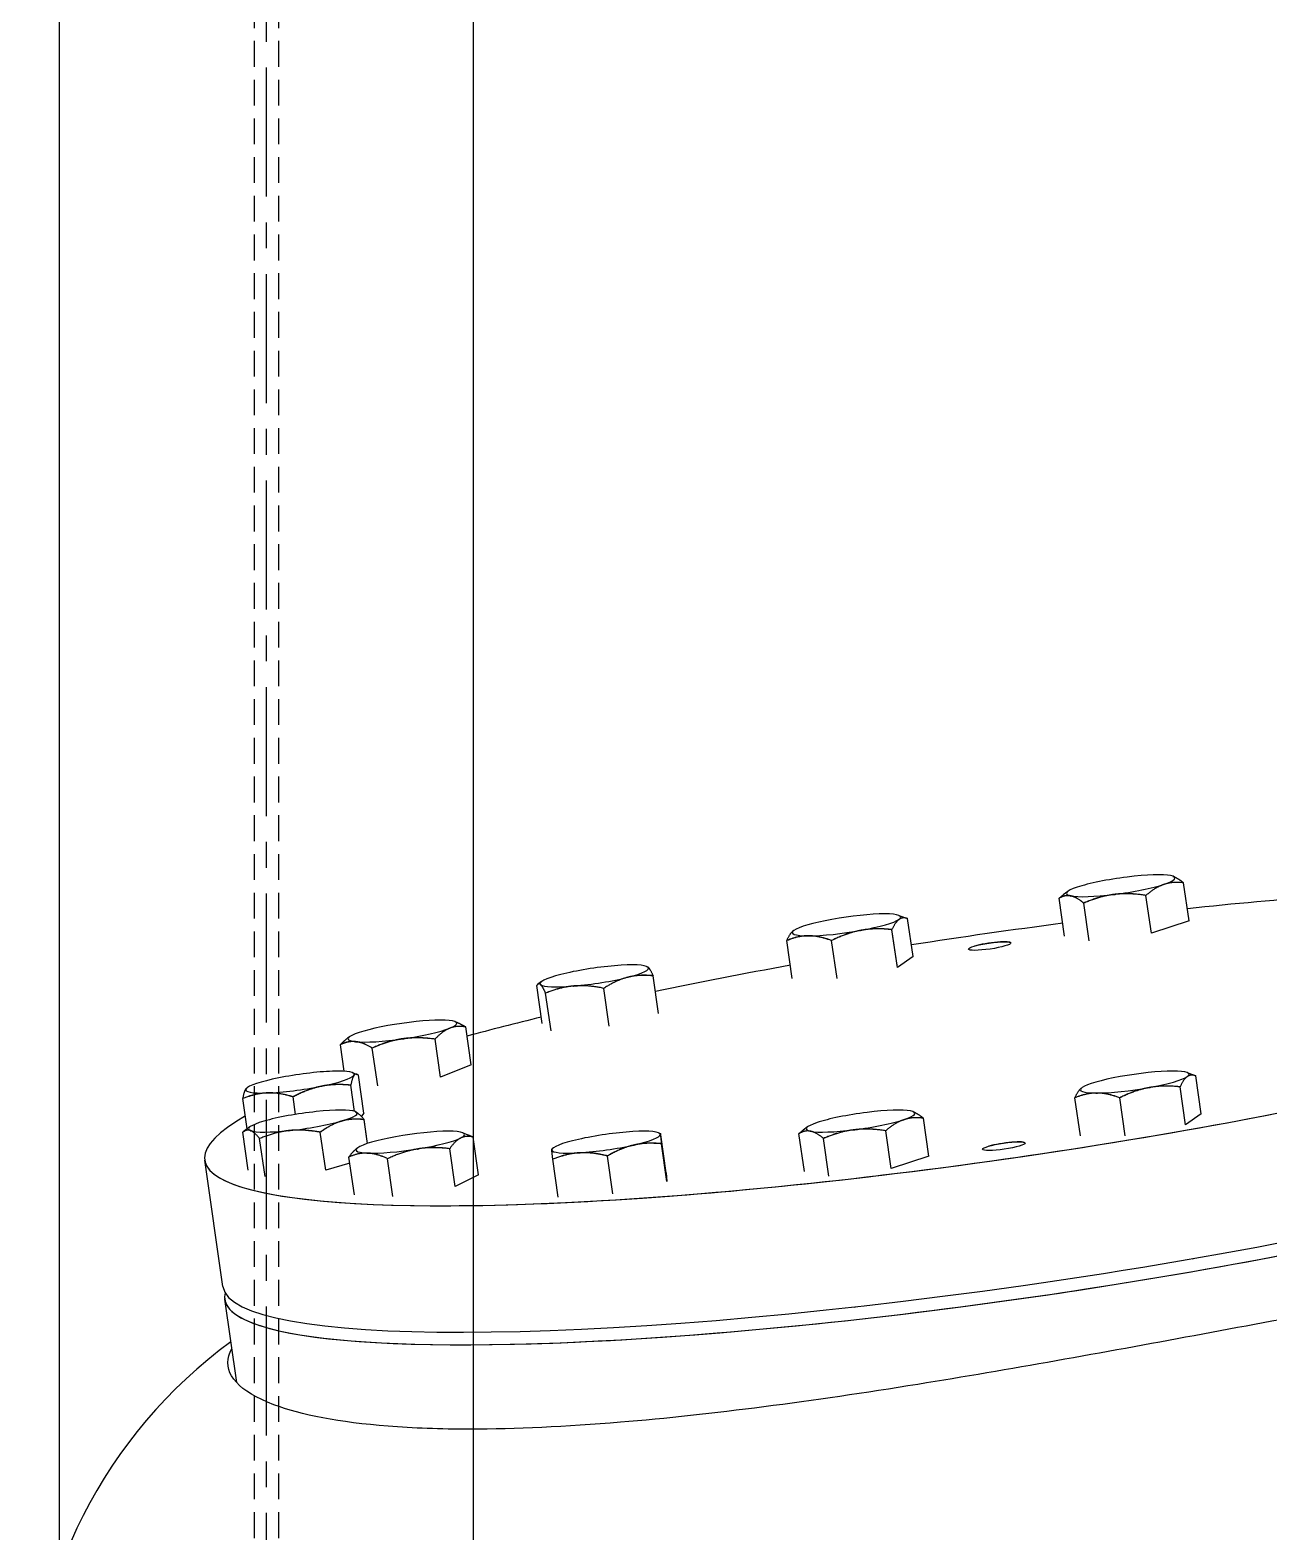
# Model space of a CAD drawing. Header units: inches. Extents: x -883 to 808, y -248 to 1051.
# Drawn here: x -277.45 to -265.45, y 944.84 to 959.38 of the extents above; entities that cross this region are included whole.
import ezdxf

# ---------------------------------------------------------------- set-up
doc = ezdxf.new("R2010")
doc.units = ezdxf.units.IN
doc.header["$MEASUREMENT"] = 0
doc.linetypes.add('CENTER', pattern=[2, 1.25, -0.25, 0.25, -0.25])
doc.linetypes.add('HIDDEN', pattern=[0.375, 0.25, -0.125])
doc.layers.get('0').update_dxf_attribs({"linetype": 'CONTINUOUS'})
doc.layers.add('EQUIPMENT - COMPRESSORS', color=41, linetype='CONTINUOUS')
doc.layers.add('STRUCTUAL', color=8, linetype='CONTINUOUS')

# ---------------------------------------------------------------- blocks, each defined once
blk = doc.blocks.new('A$Cb802d3fd')
for p, q in [((4.198, 24.091), (4.23, 24.175)), ((4.597, 24.228), (4.23, 24.175)), ((4.597, 24.228), (4.703, 24.077)), ((2.727, 24.111), (2.36, 24.058)), ((2.727, 24.111), (2.849, 23.746)), ((4.703, 24.077), (4.336, 24.024)), ((4.703, 24.077), (4.337, 24.024)), ((4.703, 24.077), (4.337, 24.024)), ((4.703, 24.077), (4.703, 24.077)), ((6, 24.145), (6.006, 24.146)), ((2.297, 23.955), (2.299, 23.96)), ((2.849, 23.746), (2.482, 23.693)), ((2.849, 23.746), (2.482, 23.693)), ((2.849, 23.746), (2.482, 23.693)), ((2.849, 23.746), (2.849, 23.746)), ((4.442, 23.439), (4.442, 23.439)), ((4.809, 23.492), (4.443, 23.439)), ((4.809, 23.492), (4.443, 23.439)), ((2.923, 23.143), (2.557, 23.09)), ((2.923, 23.143), (2.557, 23.09)), ((2.557, 23.09), (2.556, 23.09)), ((4.345, 23.071), (4.345, 23.071)), ((4.442, 23.005), (4.442, 23.005)), ((4.809, 23.058), (4.443, 23.005)), ((4.809, 23.058), (4.443, 23.005)), ((2.443, 22.936), (2.477, 22.892)), ((2.51, 22.852), (2.509, 22.852)), ((2.876, 22.905), (2.51, 22.852)), ((2.876, 22.905), (2.51, 22.852)), ((5.007, 21.59), (4.64, 21.538)), ((5.007, 21.59), (5.128, 21.226)), ((3.074, 21.437), (2.707, 21.384)), ((3.074, 21.437), (3.18, 21.286)), ((4.576, 21.435), (4.578, 21.44)), ((2.675, 21.3), (2.707, 21.384)), ((3.18, 21.286), (2.813, 21.233)), ((3.18, 21.286), (2.814, 21.233)), ((3.18, 21.286), (2.814, 21.233)), ((3.18, 21.286), (3.18, 21.286)), ((5.128, 21.226), (4.761, 21.173)), ((5.128, 21.226), (4.762, 21.173)), ((5.128, 21.226), (4.762, 21.173)), ((5.128, 21.226), (5.128, 21.226)), ((6.467, 20.871), (6.473, 20.872)), ((6.467, 20.871), (6.473, 20.872)), ((3.286, 20.701), (2.92, 20.648)), ((3.286, 20.701), (2.92, 20.648)), ((2.919, 20.648), (2.919, 20.648)), ((5.202, 20.623), (4.836, 20.57)), ((5.202, 20.623), (4.836, 20.57)), ((4.836, 20.57), (4.836, 20.57)), ((4.723, 20.416), (4.756, 20.372)), ((5.156, 20.385), (4.789, 20.332)), ((5.156, 20.385), (4.789, 20.332)), ((2.822, 20.28), (2.822, 20.28)), ((3.286, 20.267), (2.92, 20.214)), ((3.286, 20.267), (2.92, 20.214)), ((4.789, 20.332), (4.789, 20.332)), ((2.919, 20.214), (2.919, 20.214)), ((3.627, 18.972), (3.26, 18.92)), ((3.627, 18.972), (3.261, 18.92)), ((3.627, 18.972), (3.261, 18.92)), ((3.261, 18.92), (3.261, 18.92)), ((3.261, 18.92), (3.261, 18.92)), ((3.627, 18.972), (3.627, 18.972)), ((4.781, 18.971), (4.788, 18.99)), ((5.168, 19.047), (4.801, 18.994)), ((5.254, 19.053), (4.887, 19)), ((5.254, 19.053), (4.888, 19)), ((5.254, 19.053), (4.888, 19)), ((4.888, 19), (4.888, 19)), ((4.888, 19), (4.888, 19)), ((5.168, 19.047), (5.254, 19.053)), ((5.254, 19.053), (5.254, 19.053)), ((3.169, 18.857), (3.171, 18.861)), ((3.749, 18.494), (3.382, 18.442)), ((3.749, 18.494), (3.382, 18.442)), ((5.006, 18.477), (5.005, 18.477)), ((5.372, 18.53), (5.006, 18.477)), ((5.372, 18.53), (5.006, 18.477)), ((3.382, 18.442), (3.382, 18.442)), ((6.673, 18.408), (6.678, 18.408)), ((6.673, 18.408), (6.678, 18.408)), ((3.795, 17.931), (3.429, 17.878)), ((3.795, 17.931), (3.429, 17.878)), ((4.927, 17.952), (4.938, 17.938)), ((5.037, 17.948), (5.037, 17.948)), ((5.404, 18.001), (5.038, 17.948)), ((5.404, 18.001), (5.038, 17.948)), ((3.316, 17.837), (3.342, 17.803)), ((3.342, 17.803), (3.342, 17.803)), ((3.342, 17.803), (3.342, 17.803)), ((3.354, 17.793), (3.354, 17.793)), ((3.721, 17.846), (3.355, 17.793)), ((3.721, 17.846), (3.355, 17.793)), ((3.429, 17.878), (3.428, 17.878)), ((5.189, 17.228), (4.822, 17.176)), ((5.189, 17.228), (5.302, 17.002)), ((4.122, 17.158), (3.756, 17.105)), ((4.122, 17.158), (4.241, 16.859)), ((4.781, 17.075), (4.798, 17.12)), ((3.704, 16.998), (3.711, 17.018)), ((5.302, 17.002), (4.935, 16.949)), ((5.302, 17.002), (4.935, 16.949)), ((5.302, 17.002), (4.935, 16.949)), ((5.302, 17.002), (5.302, 17.002)), ((4.241, 16.859), (3.874, 16.807)), ((4.241, 16.859), (3.874, 16.807)), ((4.241, 16.859), (3.874, 16.807)), ((4.241, 16.859), (4.241, 16.859)), ((5.399, 16.4), (5.032, 16.348)), ((5.399, 16.4), (5.032, 16.348)), ((5.032, 16.348), (5.032, 16.348)), ((3.961, 16.199), (3.96, 16.199)), ((4.327, 16.252), (3.961, 16.199)), ((4.327, 16.252), (3.961, 16.199)), ((4.884, 16.154), (4.653, 16.121)), ((4.884, 16.154), (4.654, 16.121)), ((4.884, 16.154), (4.654, 16.121)), ((4.198, 16.006), (4.215, 16.051)), ((4.59, 16.118), (4.223, 16.065)), ((4.574, 16.028), (4.32, 15.992)), ((4.574, 16.028), (4.321, 15.992)), ((4.574, 16.028), (4.321, 15.992)), ((4.576, 16.033), (4.576, 16.033)), ((4.59, 16.118), (4.621, 16.094)), ((4.927, 16.055), (4.932, 16.05)), ((5.383, 16.026), (5.016, 15.973)), ((5.383, 16.026), (5.016, 15.973)), ((3.851, 15.979), (3.865, 15.959)), ((3.929, 15.89), (3.928, 15.89)), ((4.185, 15.927), (3.929, 15.89)), ((4.185, 15.927), (3.929, 15.89)), ((5.016, 15.973), (5.016, 15.973)), ((5.075, 15.981), (5.142, 15.749)), ((5.142, 15.749), (4.775, 15.696)), ((5.142, 15.749), (4.776, 15.696)), ((5.142, 15.749), (4.776, 15.696)), ((4.434, 15.433), (4.433, 15.433)), ((4.603, 15.457), (4.434, 15.433)), ((4.603, 15.457), (4.434, 15.433)), ((5.203, 15.161), (4.837, 15.108)), ((5.203, 15.161), (4.837, 15.108)), ((4.345, 14.987), (4.347, 14.985)), ((4.742, 14.989), (4.45, 14.947)), ((4.742, 14.989), (4.45, 14.947)), ((4.723, 15.014), (4.773, 14.949)), ((5.142, 14.998), (4.776, 14.945)), ((5.142, 14.998), (4.776, 14.945)), ((4.837, 15.108), (4.837, 15.108)), ((4.45, 14.948), (4.449, 14.947)), ((4.773, 14.949), (4.773, 14.949)), ((4.773, 14.949), (4.773, 14.949)), ((4.776, 14.945), (4.775, 14.945)), ((7.201, 14.887), (6.393, 14.77)), ((7.201, 14.887), (6.393, 14.77)), ((6.27, 14.753), (5.046, 14.577)), ((6.27, 14.753), (5.046, 14.577)), ((6.393, 14.771), (6.392, 14.77)), ((5.046, 14.577), (5.045, 14.577))]:
    blk.add_line(p, q)
blk.add_arc((10.635, 17.628), 4.743, 216.1492, 270)
for centre, major_axis, start_param, end_param in [((3.942, 22.248), (-1.104, 7.671), 2.798421, 6.607072), ((5.289, 22.441), (-1.104, 7.671), 3.085236, 6.339704), ((5.167, 22.424), (1.104, -7.671), 0, 3.121541), ((5.167, 22.424), (1.104, -7.671), 0, 3.121541), ((5.289, 22.441), (1.104, -7.671), 6.262681, 8.629247), ((5.289, 22.441), (1.104, -7.671), 6.262681, 8.629247), ((3.942, 22.248), (1.104, -7.671), 6.262681, 8.629247), ((3.942, 22.248), (1.104, -7.671), 6.262681, 8.629247), ((3.942, 22.248), (-1.104, 7.671), 1.124816, 1.307522), ((2.388, 23.448), (-0.076, 0.526), 5.618548, 6.665745), ((4.29, 23.584), (-0.076, 0.526), 6.011247, 7.058444), ((4.29, 23.584), (-0.076, 0.526), 4.964049, 6.011247), ((2.388, 23.448), (-0.076, 0.526), 0.38256, 1.429758), ((2.388, 23.448), (-0.076, 0.526), 4.57135, 5.618548), ((4.29, 23.584), (0.076, -0.526), 3.916852, 4.964049), ((4.29, 23.584), (-0.076, 0.526), 4.964049, 4.977748), ((4.29, 23.584), (-0.076, 0.526), 4.964049, 4.977748), ((4.29, 23.584), (-0.076, 0.526), 3.916852, 4.964049), ((4.29, 23.584), (-0.076, 0.526), 4.950351, 4.964049), ((4.29, 23.584), (-0.076, 0.526), 4.950351, 4.964049), ((2.388, 23.448), (0.076, -0.526), 4.57135, 5.618548), ((4.29, 23.584), (0.076, -0.526), 4.964049, 6.011247), ((2.389, 23.448), (-0.076, 0.526), 4.57135, 4.588605), ((2.389, 23.448), (-0.076, 0.526), 4.57135, 4.588605), ((2.388, 23.448), (0.076, -0.526), 0.38256, 1.429758), ((2.389, 23.448), (-0.076, 0.526), 4.554095, 4.57135), ((2.389, 23.448), (-0.076, 0.526), 4.554095, 4.57135), ((4.29, 23.584), (0.076, -0.526), 6.011247, 7.058444), ((4.29, 23.584), (-0.076, 0.526), 3.916852, 3.936224), ((4.29, 23.584), (-0.076, 0.526), 3.916852, 3.936224), ((4.29, 23.584), (-0.076, 0.526), 3.897479, 3.916852), ((4.29, 23.584), (-0.076, 0.526), 3.897479, 3.916852), ((2.388, 23.448), (0.076, -0.526), 5.618548, 6.665745), ((2.389, 23.448), (0.076, -0.526), 0.363939, 0.38256), ((2.389, 23.448), (0.076, -0.526), 0.363939, 0.38256), ((2.389, 23.448), (0.076, -0.526), 0.38256, 0.401181), ((2.389, 23.448), (0.076, -0.526), 0.38256, 0.401181), ((3.942, 22.248), (-1.104, 7.671), 1.46711, 1.658483), ((4.911, 22.317), (-0.03, 0.206), 6.271328, 8.629002), ((4.911, 22.317), (-0.03, 0.206), 6.271328, 8.629002), ((2.973, 22.179), (-0.03, 0.206), 6.271328, 8.629002), ((2.973, 22.179), (-0.03, 0.206), 6.271328, 8.629002), ((4.668, 20.928), (-0.076, 0.526), 0.38256, 1.429758), ((4.668, 20.928), (-0.076, 0.526), 5.618548, 6.665745), ((2.767, 20.793), (-0.076, 0.526), 6.011247, 7.058444), ((2.767, 20.793), (-0.076, 0.526), 4.964049, 6.011247), ((4.668, 20.928), (-0.076, 0.526), 4.57135, 5.618548), ((2.767, 20.793), (0.076, -0.526), 3.916852, 4.964049), ((4.668, 20.928), (0.076, -0.526), 4.57135, 5.618548), ((2.767, 20.793), (-0.076, 0.526), 4.964049, 4.977748), ((2.767, 20.793), (-0.076, 0.526), 4.964049, 4.977748), ((2.767, 20.793), (-0.076, 0.526), 3.916852, 4.964049), ((2.767, 20.793), (-0.076, 0.526), 4.950351, 4.964049), ((2.767, 20.793), (-0.076, 0.526), 4.950351, 4.964049), ((4.668, 20.928), (-0.076, 0.526), 4.57135, 4.588605), ((4.668, 20.928), (-0.076, 0.526), 4.57135, 4.588605), ((4.668, 20.928), (0.076, -0.526), 0.38256, 1.429758), ((4.668, 20.928), (-0.076, 0.526), 4.554095, 4.57135), ((4.668, 20.928), (-0.076, 0.526), 4.554095, 4.57135), ((2.767, 20.793), (0.076, -0.526), 4.964049, 6.011247), ((2.767, 20.793), (0.076, -0.526), 6.011247, 7.058444), ((2.767, 20.793), (-0.076, 0.526), 3.916852, 3.936224), ((2.767, 20.793), (-0.076, 0.526), 3.916852, 3.936224), ((2.767, 20.793), (-0.076, 0.526), 3.897479, 3.916852), ((2.767, 20.793), (-0.076, 0.526), 3.897479, 3.916852), ((4.668, 20.928), (0.076, -0.526), 5.618548, 6.665745), ((4.668, 20.928), (0.076, -0.526), 0.363939, 0.38256), ((4.668, 20.928), (0.076, -0.526), 0.363939, 0.38256), ((4.668, 20.928), (0.076, -0.526), 0.38256, 0.401181), ((4.668, 20.928), (0.076, -0.526), 0.38256, 0.401181), ((3.942, 22.248), (-1.104, 7.671), 1.814092, 1.996019), ((4.872, 18.464), (-0.076, 0.526), 6.273046, 7.320244), ((4.872, 18.464), (-0.076, 0.526), 5.225849, 6.273046), ((3.261, 18.35), (-0.076, 0.526), 0.120761, 1.167958), ((3.261, 18.35), (-0.076, 0.526), 5.356748, 6.403946), ((3.261, 18.35), (-0.076, 0.526), 5.356748, 5.363747), ((3.261, 18.35), (-0.076, 0.526), 5.356748, 5.363747), ((3.261, 18.35), (-0.076, 0.526), 4.309551, 5.356748), ((3.261, 18.35), (-0.076, 0.526), 5.34975, 5.356748), ((3.261, 18.35), (-0.076, 0.526), 5.34975, 5.356748), ((4.872, 18.464), (0.076, -0.526), 4.178651, 5.225849), ((4.873, 18.464), (-0.076, 0.526), 5.225849, 5.235704), ((4.873, 18.464), (-0.076, 0.526), 5.225849, 5.235704), ((4.872, 18.464), (-0.076, 0.526), 4.178651, 5.225849), ((4.873, 18.464), (-0.076, 0.526), 5.215993, 5.225849), ((4.873, 18.464), (-0.076, 0.526), 5.215993, 5.225849), ((3.261, 18.35), (0.076, -0.526), 4.309551, 5.356748), ((4.872, 18.464), (0.076, -0.526), 5.225849, 6.273046), ((4.872, 18.464), (0.076, -0.526), 6.273046, 7.320244), ((4.873, 18.464), (-0.076, 0.526), 4.178651, 4.197691), ((4.873, 18.464), (-0.076, 0.526), 4.178651, 4.197691), ((4.873, 18.464), (-0.076, 0.526), 4.159612, 4.178651), ((4.873, 18.464), (-0.076, 0.526), 4.159612, 4.178651), ((3.261, 18.35), (0.076, -0.526), 0.120761, 1.167958), ((3.261, 18.35), (-0.076, 0.526), 4.309551, 4.328171), ((3.261, 18.35), (-0.076, 0.526), 4.309551, 4.328171), ((3.261, 18.35), (-0.076, 0.526), 4.29093, 4.309551), ((3.261, 18.35), (-0.076, 0.526), 4.29093, 4.309551), ((3.261, 18.35), (0.076, -0.526), 5.356748, 6.403946), ((4.873, 18.464), (0.076, -0.526), 6.261424, 6.273046), ((4.873, 18.464), (0.076, -0.526), 6.261424, 6.273046), ((4.873, 18.464), (0.076, -0.526), 6.273046, 6.28519), ((4.873, 18.464), (0.076, -0.526), 6.273046, 6.28519), ((3.261, 18.35), (0.076, -0.526), 0.103506, 0.120761), ((3.261, 18.35), (0.076, -0.526), 0.103506, 0.120761), ((3.261, 18.35), (0.076, -0.526), 0.120761, 0.138016), ((3.261, 18.35), (0.076, -0.526), 0.120761, 0.138016), ((3.942, 22.248), (-1.104, 7.671), 2.162971, 2.282877), ((3.796, 16.491), (-0.076, 0.526), 5.749447, 6.796645), ((4.872, 16.568), (-0.076, 0.526), 5.880347, 6.927545), ((4.872, 16.568), (-0.076, 0.526), 4.83315, 5.880347), ((3.796, 16.491), (0.076, -0.526), 3.655052, 4.70225), ((3.796, 16.491), (-0.076, 0.526), 4.70225, 5.749447), ((4.872, 16.568), (0.076, -0.526), 3.785952, 4.83315), ((4.873, 16.568), (-0.076, 0.526), 4.83315, 4.848265), ((4.873, 16.568), (-0.076, 0.526), 4.83315, 4.848265), ((4.872, 16.568), (-0.076, 0.526), 3.785952, 4.83315), ((4.873, 16.568), (-0.076, 0.526), 4.818035, 4.83315), ((4.873, 16.568), (-0.076, 0.526), 4.818035, 4.83315), ((3.796, 16.491), (0.076, -0.526), 4.70225, 5.749447), ((3.796, 16.491), (-0.076, 0.526), 4.70225, 4.71854), ((3.796, 16.491), (-0.076, 0.526), 4.70225, 4.71854), ((3.796, 16.491), (-0.076, 0.526), 3.655052, 4.70225), ((3.796, 16.491), (-0.076, 0.526), 4.68596, 4.70225), ((3.796, 16.491), (-0.076, 0.526), 4.68596, 4.70225), ((4.872, 16.568), (0.076, -0.526), 4.83315, 5.880347), ((4.872, 16.568), (0.076, -0.526), 5.880347, 6.927545), ((4.873, 16.568), (-0.076, 0.526), 3.785952, 3.805241), ((4.873, 16.568), (-0.076, 0.526), 3.785952, 3.805241), ((4.873, 16.568), (-0.076, 0.526), 3.766663, 3.785952), ((4.873, 16.568), (-0.076, 0.526), 3.766663, 3.785952), ((3.796, 16.491), (0.076, -0.526), 5.749447, 6.796645), ((3.796, 16.491), (-0.076, 0.526), 3.655052, 3.674092), ((3.796, 16.491), (-0.076, 0.526), 3.655052, 3.674092), ((3.796, 16.491), (-0.076, 0.526), 3.636013, 3.655052), ((3.796, 16.491), (-0.076, 0.526), 3.636013, 3.655052), ((4.29, 15.499), (-0.076, 0.526), 6.142147, 7.189344), ((4.29, 15.499), (-0.076, 0.526), 5.094949, 6.142147), ((4.668, 15.526), (-0.076, 0.526), 0.25166, 1.298858), ((4.668, 15.526), (-0.076, 0.526), 5.487648, 6.534846), ((4.668, 15.526), (-0.076, 0.526), 4.440451, 5.487648), ((4.29, 15.499), (0.076, -0.526), 4.047751, 5.094949), ((4.29, 15.499), (-0.076, 0.526), 5.094949, 5.106933), ((4.29, 15.499), (-0.076, 0.526), 5.094949, 5.106933), ((4.29, 15.499), (-0.076, 0.526), 4.047751, 5.094949), ((4.29, 15.499), (-0.076, 0.526), 5.082965, 5.094949), ((4.29, 15.499), (-0.076, 0.526), 5.082965, 5.094949), ((4.668, 15.526), (0.076, -0.526), 4.440451, 5.487648), ((4.29, 15.499), (0.076, -0.526), 5.094949, 6.142147), ((4.668, 15.526), (-0.076, 0.526), 4.440451, 4.458479), ((4.668, 15.526), (-0.076, 0.526), 4.440451, 4.458479), ((4.668, 15.526), (0.076, -0.526), 0.25166, 1.298858), ((4.668, 15.526), (-0.076, 0.526), 4.422422, 4.440451), ((4.668, 15.526), (-0.076, 0.526), 4.422422, 4.440451), ((4.29, 15.499), (0.076, -0.526), 6.142147, 7.189344), ((4.29, 15.499), (-0.076, 0.526), 4.047751, 4.067041), ((4.29, 15.499), (-0.076, 0.526), 4.047751, 4.067041), ((4.29, 15.499), (-0.076, 0.526), 4.028462, 4.047751), ((4.29, 15.499), (-0.076, 0.526), 4.028462, 4.047751), ((4.668, 15.526), (0.076, -0.526), 5.487648, 6.534846), ((4.668, 15.526), (0.076, -0.526), 0.233632, 0.25166), ((4.668, 15.526), (0.076, -0.526), 0.233632, 0.25166), ((4.668, 15.526), (0.076, -0.526), 0.25166, 0.269688), ((4.668, 15.526), (0.076, -0.526), 0.25166, 0.269688)]:
    blk.add_ellipse(centre, major_axis=major_axis, ratio=0.140974, start_param=start_param, end_param=end_param)
for centre, major_axis in [((4.911, 22.317), (0.03, -0.206)), ((2.972, 22.179), (-0.03, 0.206))]:
    blk.add_ellipse(centre, major_axis=major_axis, ratio=0.140974)
blk.add_open_spline([(6.253, 26.837), (6.261, 26.794), (6.268, 26.751), (6.415, 25.924), (6.579, 25.062), (6.91, 23.279), (7.075, 22.373), (7.381, 20.466), (7.512, 19.487), (7.629, 18.075), (7.652, 17.586), (7.652, 17.146), (7.652, 16.859), (7.642, 16.594), (7.586, 15.883), (7.514, 15.509), (7.288, 14.909), (7.12, 14.76), (6.917, 14.817), (6.894, 14.826), (6.871, 14.839)], degree=3, knots=[-27.167827, -27.167827, -27.167827, -27.167827, -26.774873, -26.774873, -19.657465, -19.657465, -12.699581, -12.699581, -4.744252, -4.744252, 0, 0, 0, 3.088736, 3.088736, 9.140618, 9.140618, 16.895067, 16.895067, 17.888571, 17.888571, 17.888571, 17.888571])
for points, weights in [([(4.23, 24.175), (4.212, 24.128), (4.237, 24.093)], [1.01001874936, 1.04314139574, 1]), ([(2.299, 23.96), (2.315, 24.004), (2.36, 24.058)], [1.01638377642, 1.0351460454, 1.01001874936]), ([(2.36, 24.058), (2.346, 23.953), (2.375, 23.869)], [1.01001874936, 1.04314139574, 1]), ([(4.237, 24.093), (4.261, 24.058), (4.336, 24.024)], [1, 1.04314139574, 1.01001874936]), ([(4.336, 24.024), (4.318, 23.861), (4.343, 23.725)], [1.01001874936, 1.04314139574, 1]), ([(4.337, 24.024), (4.318, 23.861), (4.343, 23.725)], [1.01001874936, 1.04314139574, 1]), ([(4.337, 24.024), (4.318, 23.861), (4.343, 23.725)], [1.01001874936, 1.04314139574, 1]), ([(4.337, 24.024), (4.337, 24.024), (4.337, 24.024)], [1.01002997686, 1.0100243642, 1.01001874936]), ([(4.337, 24.024), (4.337, 24.024), (4.337, 24.024)], [1.01002997686, 1.0100243642, 1.01001874936]), ([(2.375, 23.869), (2.403, 23.784), (2.482, 23.693)], [1, 1.04314139574, 1.01001874936]), ([(4.343, 23.725), (4.367, 23.589), (4.442, 23.439)], [1, 1.04314139574, 1.01001874936]), ([(4.343, 23.725), (4.368, 23.589), (4.443, 23.439)], [1, 1.04314139574, 1.01001874936]), ([(4.343, 23.725), (4.368, 23.589), (4.443, 23.439)], [1, 1.04314139574, 1.01001874936]), ([(2.482, 23.693), (2.455, 23.525), (2.472, 23.385)], [1.01001874936, 1.04314139574, 1]), ([(2.482, 23.693), (2.456, 23.525), (2.473, 23.385)], [1.01001874936, 1.04314139574, 1]), ([(2.482, 23.693), (2.456, 23.525), (2.473, 23.385)], [1.01001874936, 1.04314139574, 1]), ([(2.482, 23.693), (2.482, 23.693), (2.482, 23.693)], [1.01003656237, 1.01002765862, 1.01001874936]), ([(2.482, 23.693), (2.482, 23.693), (2.482, 23.693)], [1.01003656237, 1.01002765862, 1.01001874936]), ([(4.442, 23.439), (4.396, 23.316), (4.396, 23.216)], [1.01001874936, 1.04314139574, 1]), ([(4.443, 23.439), (4.396, 23.316), (4.396, 23.216)], [1.01001874936, 1.04314139574, 1]), ([(4.443, 23.439), (4.396, 23.316), (4.396, 23.216)], [1.01001874936, 1.04314139574, 1]), ([(2.472, 23.385), (2.49, 23.245), (2.556, 23.09)], [1, 1.04314139574, 1.01001874936]), ([(2.473, 23.385), (2.49, 23.245), (2.557, 23.09)], [1, 1.04314139574, 1.01001874936]), ([(2.473, 23.385), (2.49, 23.245), (2.557, 23.09)], [1, 1.04314139574, 1.01001874936]), ([(4.396, 23.216), (4.396, 23.115), (4.442, 23.005)], [1, 1.04314139574, 1.01001874936]), ([(4.396, 23.216), (4.396, 23.115), (4.443, 23.005)], [1, 1.04314139574, 1.01001874936]), ([(4.396, 23.216), (4.396, 23.115), (4.443, 23.005)], [1, 1.04314139574, 1.01001874936]), ([(2.556, 23.09), (2.497, 23.02), (2.486, 22.964)], [1.01001874936, 1.04314139574, 1]), ([(2.557, 23.09), (2.498, 23.02), (2.487, 22.964)], [1.01001874936, 1.04314139574, 1]), ([(2.557, 23.09), (2.498, 23.02), (2.487, 22.964)], [1.01001874936, 1.04314139574, 1]), ([(4.442, 23.005), (4.37, 23.038), (4.345, 23.071)], [1.01001874936, 1.04179224657, 1.00338793535]), ([(4.443, 23.005), (4.442, 23.005), (4.442, 23.005)], [1.01001874936, 1.01004461261, 1.01007042937]), ([(4.443, 23.005), (4.442, 23.005), (4.442, 23.005)], [1.01001874936, 1.01004461261, 1.01007042937]), ([(2.509, 22.852), (2.492, 22.873), (2.477, 22.892)], [1.01001874936, 1.01732670679, 1.02092220423]), ([(2.486, 22.964), (2.475, 22.909), (2.509, 22.852)], [1, 1.04314139574, 1.01001874936]), ([(2.487, 22.964), (2.476, 22.909), (2.51, 22.852)], [1, 1.04314139574, 1.01001874936]), ([(2.487, 22.964), (2.476, 22.909), (2.51, 22.852)], [1, 1.04314139574, 1.01001874936]), ([(2.51, 22.852), (2.51, 22.852), (2.51, 22.852)], [1.01001874936, 1.01003001171, 1.01004126525]), ([(2.51, 22.852), (2.51, 22.852), (2.51, 22.852)], [1.01001874936, 1.01003001171, 1.01004126525]), ([(4.578, 21.44), (4.595, 21.484), (4.64, 21.538)], [1.01638377642, 1.0351460454, 1.01001874936]), ([(4.64, 21.538), (4.626, 21.433), (4.654, 21.349)], [1.01001874936, 1.04314139574, 1]), ([(2.707, 21.384), (2.689, 21.337), (2.714, 21.302)], [1.01001874936, 1.04314139574, 1]), ([(2.714, 21.302), (2.738, 21.267), (2.813, 21.233)], [1, 1.04314139574, 1.01001874936]), ([(4.654, 21.349), (4.682, 21.264), (4.761, 21.173)], [1, 1.04314139574, 1.01001874936]), ([(2.813, 21.233), (2.795, 21.07), (2.82, 20.934)], [1.01001874936, 1.04314139574, 1]), ([(2.814, 21.233), (2.795, 21.07), (2.82, 20.934)], [1.01001874936, 1.04314139574, 1]), ([(2.814, 21.233), (2.795, 21.07), (2.82, 20.934)], [1.01001874936, 1.04314139574, 1]), ([(2.814, 21.233), (2.814, 21.233), (2.814, 21.233)], [1.01002997686, 1.0100243642, 1.01001874936]), ([(2.814, 21.233), (2.814, 21.233), (2.814, 21.233)], [1.01002997686, 1.0100243642, 1.01001874936]), ([(4.761, 21.173), (4.735, 21.005), (4.752, 20.865)], [1.01001874936, 1.04314139574, 1]), ([(4.762, 21.173), (4.735, 21.005), (4.752, 20.865)], [1.01001874936, 1.04314139574, 1]), ([(4.762, 21.173), (4.735, 21.005), (4.752, 20.865)], [1.01001874936, 1.04314139574, 1]), ([(4.762, 21.173), (4.762, 21.173), (4.762, 21.173)], [1.01003656237, 1.01002765862, 1.01001874936]), ([(4.762, 21.173), (4.762, 21.173), (4.762, 21.173)], [1.01003656237, 1.01002765862, 1.01001874936]), ([(2.82, 20.934), (2.844, 20.798), (2.919, 20.648)], [1, 1.04314139574, 1.01001874936]), ([(2.82, 20.934), (2.845, 20.798), (2.92, 20.648)], [1, 1.04314139574, 1.01001874936]), ([(2.82, 20.934), (2.845, 20.798), (2.92, 20.648)], [1, 1.04314139574, 1.01001874936]), ([(4.752, 20.865), (4.769, 20.725), (4.836, 20.57)], [1, 1.04314139574, 1.01001874936]), ([(4.752, 20.865), (4.77, 20.725), (4.836, 20.57)], [1, 1.04314139574, 1.01001874936]), ([(4.752, 20.865), (4.77, 20.725), (4.836, 20.57)], [1, 1.04314139574, 1.01001874936]), ([(2.919, 20.648), (2.873, 20.525), (2.873, 20.425)], [1.01001874936, 1.04314139574, 1]), ([(2.92, 20.648), (2.873, 20.525), (2.873, 20.425)], [1.01001874936, 1.04314139574, 1]), ([(2.92, 20.648), (2.873, 20.525), (2.873, 20.425)], [1.01001874936, 1.04314139574, 1]), ([(4.836, 20.57), (4.776, 20.499), (4.766, 20.444)], [1.01001874936, 1.04314139574, 1]), ([(4.836, 20.57), (4.777, 20.499), (4.766, 20.444)], [1.01001874936, 1.04314139574, 1]), ([(4.836, 20.57), (4.777, 20.499), (4.766, 20.444)], [1.01001874936, 1.04314139574, 1]), ([(2.873, 20.425), (2.873, 20.324), (2.919, 20.214)], [1, 1.04314139574, 1.01001874936]), ([(2.873, 20.425), (2.873, 20.324), (2.92, 20.214)], [1, 1.04314139574, 1.01001874936]), ([(2.873, 20.425), (2.873, 20.324), (2.92, 20.214)], [1, 1.04314139574, 1.01001874936]), ([(4.789, 20.332), (4.771, 20.352), (4.756, 20.372)], [1.01001874936, 1.01732670679, 1.02092220423]), ([(4.766, 20.444), (4.755, 20.389), (4.789, 20.332)], [1, 1.04314139574, 1.01001874936]), ([(4.766, 20.444), (4.755, 20.389), (4.789, 20.332)], [1, 1.04314139574, 1.01001874936]), ([(4.766, 20.444), (4.755, 20.389), (4.789, 20.332)], [1, 1.04314139574, 1.01001874936]), ([(2.919, 20.214), (2.847, 20.247), (2.822, 20.28)], [1.01001874936, 1.04179224657, 1.00338793535]), ([(4.789, 20.332), (4.789, 20.332), (4.789, 20.332)], [1.01001874936, 1.01003001171, 1.01004126525]), ([(4.789, 20.332), (4.789, 20.332), (4.789, 20.332)], [1.01001874936, 1.01003001171, 1.01004126525]), ([(2.92, 20.214), (2.919, 20.214), (2.919, 20.214)], [1.01001874936, 1.01004461261, 1.01007042937]), ([(2.92, 20.214), (2.919, 20.214), (2.919, 20.214)], [1.01001874936, 1.01004461261, 1.01007042937]), ([(3.177, 18.87), (3.194, 18.89), (3.26, 18.92)], [1, 1.04314139574, 1.01001874936]), ([(3.26, 18.92), (3.246, 18.785), (3.275, 18.674)], [1.01001874936, 1.04314139574, 1]), ([(3.261, 18.92), (3.247, 18.785), (3.275, 18.674)], [1.01001874936, 1.04314139574, 1]), ([(3.261, 18.92), (3.247, 18.785), (3.275, 18.674)], [1.01001874936, 1.04314139574, 1]), ([(4.801, 18.994), (4.777, 18.989), (4.798, 18.99)], [1.01001874936, 1.04314139574, 1]), ([(4.798, 18.99), (4.818, 18.992), (4.887, 19)], [1, 1.04314139574, 1.01001874936]), ([(4.887, 19), (4.872, 18.853), (4.9, 18.732)], [1.01001874936, 1.04314139574, 1]), ([(4.888, 19), (4.873, 18.853), (4.9, 18.732)], [1.01001874936, 1.04314139574, 1]), ([(4.888, 19), (4.873, 18.853), (4.9, 18.732)], [1.01001874936, 1.04314139574, 1]), ([(3.171, 18.861), (3.173, 18.866), (3.177, 18.87)], [1.01593308792, 1.01002603473, 1]), ([(3.275, 18.674), (3.303, 18.563), (3.382, 18.442)], [1, 1.04314139574, 1.01001874936]), ([(3.275, 18.674), (3.303, 18.563), (3.382, 18.442)], [1, 1.04314139574, 1.01001874936]), ([(3.275, 18.674), (3.303, 18.563), (3.382, 18.442)], [1, 1.04314139574, 1.01001874936]), ([(4.9, 18.732), (4.927, 18.611), (5.005, 18.477)], [1, 1.04314139574, 1.01001874936]), ([(4.9, 18.732), (4.928, 18.611), (5.006, 18.477)], [1, 1.04314139574, 1.01001874936]), ([(4.9, 18.732), (4.928, 18.611), (5.006, 18.477)], [1, 1.04314139574, 1.01001874936]), ([(5.005, 18.477), (4.967, 18.329), (4.975, 18.206)], [1.01001874936, 1.04314139574, 1]), ([(5.006, 18.477), (4.968, 18.329), (4.975, 18.206)], [1.01001874936, 1.04314139574, 1]), ([(5.006, 18.477), (4.968, 18.329), (4.975, 18.206)], [1.01001874936, 1.04314139574, 1]), ([(3.382, 18.442), (3.348, 18.284), (3.359, 18.153)], [1.01001874936, 1.04314139574, 1]), ([(3.382, 18.442), (3.348, 18.284), (3.359, 18.153)], [1.01001874936, 1.04314139574, 1]), ([(3.382, 18.442), (3.348, 18.284), (3.359, 18.153)], [1.01001874936, 1.04314139574, 1]), ([(4.975, 18.206), (4.982, 18.083), (5.037, 17.948)], [1, 1.04314139574, 1.01001874936]), ([(4.975, 18.206), (4.983, 18.083), (5.038, 17.948)], [1, 1.04314139574, 1.01001874936]), ([(4.975, 18.206), (4.983, 18.083), (5.038, 17.948)], [1, 1.04314139574, 1.01001874936]), ([(3.359, 18.153), (3.369, 18.023), (3.428, 17.878)], [1, 1.04314139574, 1.01001874936]), ([(3.359, 18.153), (3.37, 18.023), (3.429, 17.878)], [1, 1.04314139574, 1.01001874936]), ([(3.359, 18.153), (3.37, 18.023), (3.429, 17.878)], [1, 1.04314139574, 1.01001874936]), ([(4.947, 17.938), (4.938, 17.938), (4.938, 17.938)], [1, 1.01888845789, 1.02315768772]), ([(4.948, 17.938), (4.943, 17.938), (4.941, 17.938)], [1, 1.01016022826, 1.01609047601]), ([(4.948, 17.938), (4.943, 17.938), (4.941, 17.938)], [1, 1.01016022851, 1.0160904763]), ([(5.037, 17.948), (4.967, 17.94), (4.947, 17.938)], [1.01001874936, 1.04314139574, 1]), ([(5.038, 17.948), (4.968, 17.94), (4.948, 17.938)], [1.01001874936, 1.04314139574, 1]), ([(5.038, 17.948), (4.968, 17.94), (4.948, 17.938)], [1.01001874936, 1.04314139574, 1]), ([(3.345, 17.829), (3.327, 17.809), (3.354, 17.793)], [1, 1.04314139574, 1.01001874936]), ([(3.345, 17.829), (3.328, 17.809), (3.355, 17.793)], [1, 1.04314139574, 1.01001874936]), ([(3.345, 17.829), (3.328, 17.809), (3.355, 17.793)], [1, 1.04314139574, 1.01001874936]), ([(3.428, 17.878), (3.362, 17.849), (3.345, 17.829)], [1.01001874936, 1.04314139574, 1]), ([(3.429, 17.878), (3.363, 17.849), (3.345, 17.829)], [1.01001874936, 1.04314139574, 1]), ([(3.429, 17.878), (3.363, 17.849), (3.345, 17.829)], [1.01001874936, 1.04314139574, 1]), ([(4.798, 17.12), (4.808, 17.147), (4.822, 17.176)], [1.02211244254, 1.01866232508, 1.01001874936]), ([(4.822, 17.176), (4.806, 17.108), (4.832, 17.055)], [1.01001874936, 1.04314139574, 1]), ([(3.711, 17.018), (3.727, 17.058), (3.756, 17.105)], [1.02391324602, 1.02706260541, 1.01001874936]), ([(3.756, 17.105), (3.741, 17.018), (3.768, 16.949)], [1.01001874936, 1.04314139574, 1]), ([(4.832, 17.055), (4.858, 17.003), (4.935, 16.949)], [1, 1.04314139574, 1.01001874936]), ([(3.768, 16.949), (3.796, 16.88), (3.874, 16.807)], [1, 1.04314139574, 1.01001874936]), ([(4.935, 16.949), (4.914, 16.781), (4.937, 16.641)], [1.01001874936, 1.04314139574, 1]), ([(4.935, 16.949), (4.915, 16.781), (4.937, 16.641)], [1.01001874936, 1.04314139574, 1]), ([(4.935, 16.949), (4.915, 16.781), (4.937, 16.641)], [1.01001874936, 1.04314139574, 1]), ([(4.935, 16.949), (4.935, 16.949), (4.935, 16.949)], [1.0100324186, 1.0100255856, 1.01001874936]), ([(4.935, 16.949), (4.935, 16.949), (4.935, 16.949)], [1.0100324186, 1.0100255856, 1.01001874936]), ([(3.874, 16.807), (3.85, 16.637), (3.87, 16.496)], [1.01001874936, 1.04314139574, 1]), ([(3.874, 16.807), (3.851, 16.637), (3.871, 16.496)], [1.01001874936, 1.04314139574, 1]), ([(3.874, 16.807), (3.851, 16.637), (3.871, 16.496)], [1.01001874936, 1.04314139574, 1]), ([(3.874, 16.807), (3.874, 16.807), (3.874, 16.807)], [1.01003462635, 1.01002669004, 1.01001874936]), ([(3.874, 16.807), (3.874, 16.807), (3.874, 16.807)], [1.01003462635, 1.01002669004, 1.01001874936]), ([(4.937, 16.641), (4.959, 16.502), (5.032, 16.348)], [1, 1.04314139574, 1.01001874936]), ([(4.937, 16.641), (4.96, 16.502), (5.032, 16.348)], [1, 1.04314139574, 1.01001874936]), ([(4.937, 16.641), (4.96, 16.502), (5.032, 16.348)], [1, 1.04314139574, 1.01001874936]), ([(3.87, 16.496), (3.89, 16.355), (3.96, 16.199)], [1, 1.04314139574, 1.01001874936]), ([(3.871, 16.496), (3.891, 16.355), (3.961, 16.199)], [1, 1.04314139574, 1.01001874936]), ([(3.871, 16.496), (3.891, 16.355), (3.961, 16.199)], [1, 1.04314139574, 1.01001874936]), ([(5.032, 16.348), (4.981, 16.24), (4.977, 16.154)], [1.01001874936, 1.04314139574, 1]), ([(5.032, 16.348), (4.982, 16.24), (4.978, 16.154)], [1.01001874936, 1.04314139574, 1]), ([(5.032, 16.348), (4.982, 16.24), (4.978, 16.154)], [1.01001874936, 1.04314139574, 1]), ([(3.96, 16.199), (3.905, 16.11), (3.898, 16.038)], [1.01001874936, 1.04314139574, 1]), ([(3.961, 16.199), (3.906, 16.11), (3.898, 16.038)], [1.01001874936, 1.04314139574, 1]), ([(3.961, 16.199), (3.906, 16.11), (3.898, 16.038)], [1.01001874936, 1.04314139574, 1]), ([(4.977, 16.154), (4.974, 16.067), (5.016, 15.973)], [1, 1.04314139574, 1.01001874936]), ([(4.978, 16.154), (4.974, 16.067), (5.016, 15.973)], [1, 1.04314139574, 1.01001874936]), ([(4.978, 16.154), (4.974, 16.067), (5.016, 15.973)], [1, 1.04314139574, 1.01001874936]), ([(3.898, 16.038), (3.89, 15.966), (3.928, 15.89)], [1, 1.04314139574, 1.01001874936]), ([(3.898, 16.038), (3.891, 15.966), (3.929, 15.89)], [1, 1.04314139574, 1.01001874936]), ([(3.898, 16.038), (3.891, 15.966), (3.929, 15.89)], [1, 1.04314139574, 1.01001874936]), ([(4.223, 16.065), (4.203, 16.039), (4.225, 16.022)], [1.01001874936, 1.04314139574, 1]), ([(4.225, 16.022), (4.248, 16.005), (4.32, 15.992)], [1, 1.04314139574, 1.01001874936]), ([(4.576, 16.033), (4.59, 16.071), (4.653, 16.121)], [1.00037687905, 1.0429961547, 1.01001874936]), ([(4.653, 16.121), (4.639, 16.001), (4.668, 15.902)], [1.01001874936, 1.04314139574, 1]), ([(4.654, 16.121), (4.64, 16.001), (4.668, 15.902)], [1.01001874936, 1.04314139574, 1]), ([(4.654, 16.121), (4.64, 16.001), (4.668, 15.902)], [1.01001874936, 1.04314139574, 1]), ([(5.016, 15.973), (4.96, 16.012), (4.932, 16.05)], [1.01001874936, 1.03391107019, 1.01812204096]), ([(3.928, 15.89), (3.891, 15.926), (3.865, 15.959)], [1.01001874936, 1.02578427846, 1.02427207033]), ([(3.929, 15.89), (3.929, 15.89), (3.929, 15.89)], [1.01001874936, 1.01003240311, 1.0100460439]), ([(3.929, 15.89), (3.929, 15.89), (3.929, 15.89)], [1.01001874936, 1.01003240311, 1.0100460439]), ([(4.32, 15.992), (4.304, 15.835), (4.33, 15.706)], [1.01001874936, 1.04314139574, 1]), ([(4.321, 15.992), (4.304, 15.835), (4.331, 15.706)], [1.01001874936, 1.04314139574, 1]), ([(4.321, 15.992), (4.304, 15.835), (4.331, 15.706)], [1.01001874936, 1.04314139574, 1]), ([(4.321, 15.992), (4.321, 15.992), (4.321, 15.992)], [1.01002734285, 1.01002304674, 1.01001874936]), ([(4.321, 15.992), (4.321, 15.992), (4.321, 15.992)], [1.01002734285, 1.01002304674, 1.01001874936]), ([(4.668, 15.902), (4.696, 15.803), (4.775, 15.696)], [1, 1.04314139574, 1.01001874936]), ([(4.668, 15.902), (4.697, 15.803), (4.776, 15.696)], [1, 1.04314139574, 1.01001874936]), ([(4.668, 15.902), (4.697, 15.803), (4.776, 15.696)], [1, 1.04314139574, 1.01001874936]), ([(5.016, 15.973), (5.016, 15.973), (5.016, 15.973)], [1.01001874936, 1.01003646877, 1.01005416636]), ([(5.016, 15.973), (5.016, 15.973), (5.016, 15.973)], [1.01001874936, 1.01003646877, 1.01005416636]), ([(4.33, 15.706), (4.356, 15.576), (4.433, 15.433)], [1, 1.04314139574, 1.01001874936]), ([(4.331, 15.706), (4.357, 15.576), (4.434, 15.433)], [1, 1.04314139574, 1.01001874936]), ([(4.331, 15.706), (4.357, 15.576), (4.434, 15.433)], [1, 1.04314139574, 1.01001874936]), ([(4.775, 15.696), (4.745, 15.532), (4.759, 15.395)], [1.01001874936, 1.04314139574, 1]), ([(4.776, 15.696), (4.746, 15.532), (4.76, 15.395)], [1.01001874936, 1.04314139574, 1]), ([(4.776, 15.696), (4.746, 15.532), (4.76, 15.395)], [1.01001874936, 1.04314139574, 1]), ([(4.433, 15.433), (4.391, 15.296), (4.395, 15.184)], [1.01001874936, 1.04314139574, 1]), ([(4.434, 15.433), (4.391, 15.296), (4.395, 15.184)], [1.01001874936, 1.04314139574, 1]), ([(4.434, 15.433), (4.391, 15.296), (4.395, 15.184)], [1.01001874936, 1.04314139574, 1]), ([(4.759, 15.395), (4.774, 15.259), (4.837, 15.108)], [1, 1.04314139574, 1.01001874936]), ([(4.76, 15.395), (4.774, 15.259), (4.837, 15.108)], [1, 1.04314139574, 1.01001874936]), ([(4.76, 15.395), (4.774, 15.259), (4.837, 15.108)], [1, 1.04314139574, 1.01001874936]), ([(4.395, 15.184), (4.398, 15.071), (4.449, 14.947)], [1, 1.04314139574, 1.01001874936]), ([(4.395, 15.184), (4.399, 15.071), (4.45, 14.947)], [1, 1.04314139574, 1.01001874936]), ([(4.395, 15.184), (4.399, 15.071), (4.45, 14.947)], [1, 1.04314139574, 1.01001874936]), ([(4.354, 14.977), (4.35, 14.981), (4.347, 14.985)], [1, 1.00842648358, 1.01394342809]), ([(4.759, 15.02), (4.745, 14.982), (4.775, 14.945)], [1, 1.04314139574, 1.01001874936]), ([(4.76, 15.02), (4.746, 14.982), (4.776, 14.945)], [1, 1.04314139574, 1.01001874936]), ([(4.76, 15.02), (4.746, 14.982), (4.776, 14.945)], [1, 1.04314139574, 1.01001874936]), ([(4.837, 15.108), (4.774, 15.058), (4.759, 15.02)], [1.01001874936, 1.04314139574, 1]), ([(4.837, 15.108), (4.774, 15.058), (4.76, 15.02)], [1.01001874936, 1.04314139574, 1]), ([(4.837, 15.108), (4.774, 15.058), (4.76, 15.02)], [1.01001874936, 1.04314139574, 1]), ([(4.449, 14.947), (4.377, 14.96), (4.354, 14.977)], [1.01001874936, 1.04314139574, 1]), ([(4.45, 14.947), (4.449, 14.948), (4.449, 14.948)], [1.01001874936, 1.01006817393, 1.0101174287]), ([(4.45, 14.947), (4.449, 14.948), (4.449, 14.948)], [1.01001874936, 1.01006817394, 1.01011742871])]:
    blk.add_rational_spline(points, weights, degree=2)

msp = doc.modelspace()

# ---------------------------------------------------------------- linework, layer by layer
at = {"layer": 'STRUCTUAL', "linetype": 'CENTER'}
msp.add_line((-275.15719, 1001.02025), (-275.15719, 797.91784), dxfattribs=at)
at = {"layer": 'STRUCTUAL', "linetype": 'HIDDEN'}
for p, q in [((-275.27469, 1000.90275), (-275.27469, 797.91784)), ((-275.03969, 1000.90275), (-275.03969, 797.91784))]:
    msp.add_line(p, q, dxfattribs=at)
at = {"layer": 'STRUCTUAL'}
for p, q in [((-277.16219, 999.01525), (-277.16219, 800.30034)), ((-273.15219, 999.01525), (-273.15219, 800.30034))]:
    msp.add_line(p, q, dxfattribs=at)

# ---------------------------------------------------------------- block references
at = {"layer": 'EQUIPMENT - COMPRESSORS', "rotation": 270}
msp.add_blockref('A$Cb802d3fd', (-290.33007, 953.48357), dxfattribs=at)

doc.saveas('drawing.dxf')
